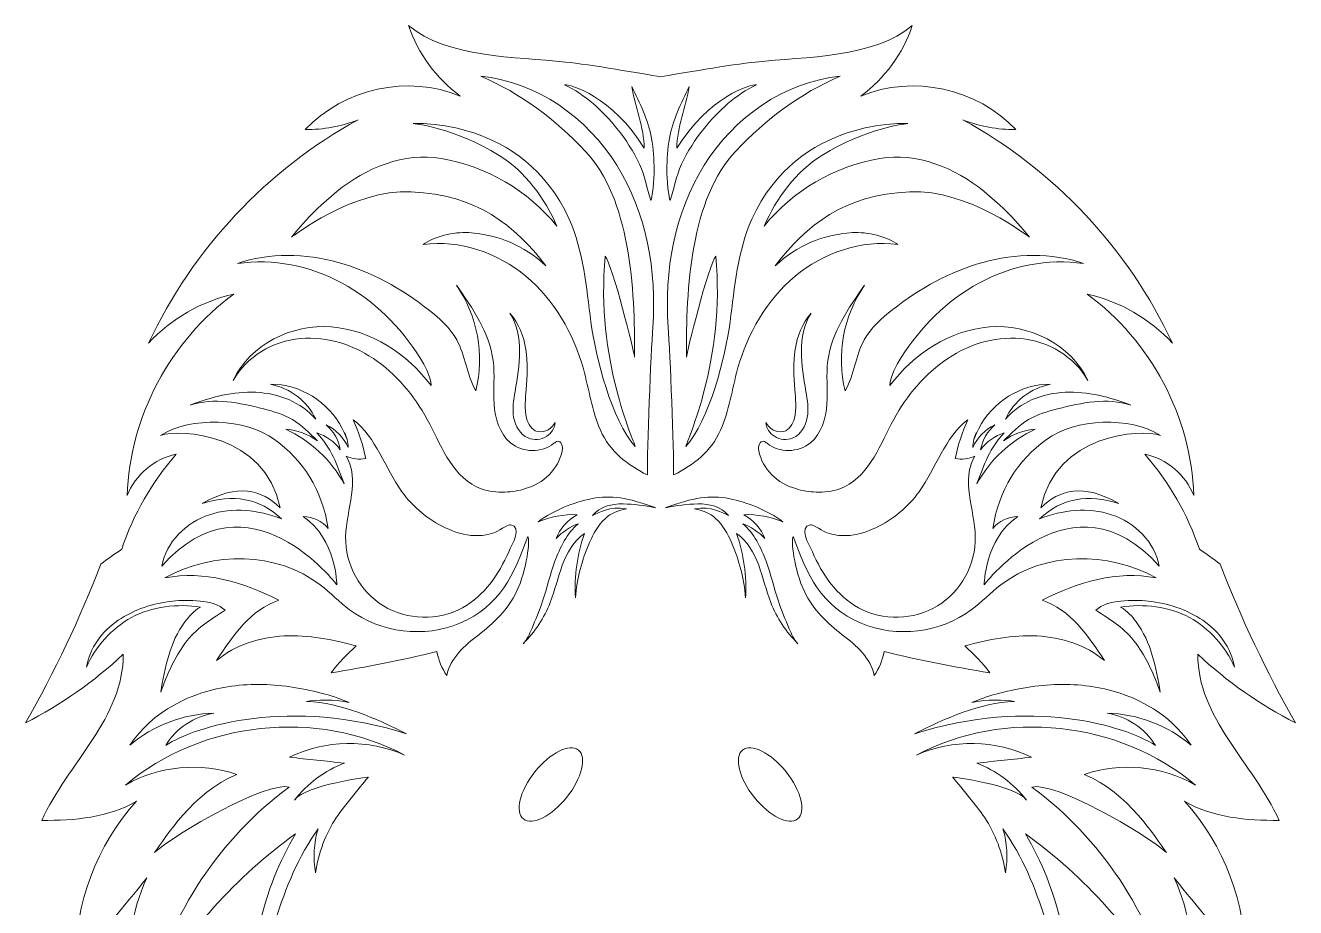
# Model space of a CAD drawing. Header units: inches. Extents: x -19.4 to 36.2, y -31.4 to -7.8.
# Drawn here: x -14.687 to -12.713, y -9.535 to -8.164 of the extents above; entities that cross this region are included whole.
import ezdxf

# ---------------------------------------------------------------- set-up
doc = ezdxf.new("R2010")
doc.units = ezdxf.units.IN
doc.header["$MEASUREMENT"] = 0
doc.layers.add('Layer 5', color=7, linetype='Continuous')

msp = doc.modelspace()

# ---------------------------------------------------------------- linework, layer by layer
at = {"layer": 'Layer 5', "lineweight": 0}
for points, knots in [([(-12.8647, -9.1411), (-12.8194, -9.1835), (-12.7681, -9.2195), (-12.7128, -9.2477), (-12.758, -9.1686), (-12.7972, -9.086), (-12.8301, -9.001), (-12.8405, -8.993), (-12.8513, -8.9852), (-12.8624, -8.9778), (-12.8806, -8.9237), (-12.9094, -8.8731), (-12.9474, -8.8303), (-12.9133, -8.837), (-12.8834, -8.8622), (-12.871, -8.8946), (-12.8749, -8.7724), (-12.9379, -8.6534), (-13.0369, -8.5815), (-12.9863, -8.5926), (-12.9393, -8.6196), (-12.9042, -8.6577), (-12.9724, -8.5116), (-13.0882, -8.3881), (-13.2298, -8.3108), (-13.2037, -8.321), (-13.1758, -8.3261), (-13.1478, -8.3259), (-13.2073, -8.262), (-13.3078, -8.2402), (-13.3883, -8.2738), (-13.3514, -8.246), (-13.3231, -8.2079), (-13.3085, -8.1641), (-13.3676, -8.2145), (-13.4748, -8.2128), (-13.5521, -8.2209), (-13.5888, -8.2247), (-13.6731, -8.2393), (-13.6999, -8.2439), (-13.7266, -8.2393), (-13.8109, -8.2247), (-13.8477, -8.2209), (-13.925, -8.2128), (-14.0321, -8.2145), (-14.0913, -8.1641), (-14.0767, -8.2079), (-14.0483, -8.246), (-14.0114, -8.2738), (-14.092, -8.2402), (-14.1924, -8.262), (-14.2519, -8.3259), (-14.224, -8.3261), (-14.196, -8.321), (-14.17, -8.3108), (-14.3115, -8.3881), (-14.4273, -8.5116), (-14.4955, -8.6577), (-14.4604, -8.6196), (-14.4135, -8.5926), (-14.3629, -8.5815), (-14.4618, -8.6534), (-14.5249, -8.7724), (-14.5288, -8.8946), (-14.5164, -8.8622), (-14.4865, -8.837), (-14.4524, -8.8303), (-14.4904, -8.8731), (-14.5191, -8.9237), (-14.5373, -8.9778), (-14.5484, -8.9852), (-14.5592, -8.993), (-14.5697, -9.001), (-14.6025, -9.086), (-14.6417, -9.1686), (-14.6869, -9.2477), (-14.6317, -9.2195), (-14.5804, -9.1835), (-14.535, -9.1411), (-14.5336, -9.2382), (-14.621, -9.3108), (-14.6615, -9.3991), (-14.6107, -9.3993), (-14.5578, -9.3951), (-14.5142, -9.3691), (-14.5758, -9.4372), (-14.6105, -9.5291), (-14.6091, -9.6209), (-14.5708, -9.578), (-14.5345, -9.5332), (-14.4982, -9.4884), (-14.5477, -9.5958), (-14.5285, -9.722), (-14.4934, -9.8349), (-14.4895, -9.7929), (-14.4723, -9.7521), (-14.4449, -9.7201), (-14.423, -9.6945), (-14.3934, -9.6711), (-14.3766, -9.6433), (-14.3795, -9.6701), (-14.377, -9.6985), (-14.3795, -9.7256), (-14.388, -9.8172), (-14.4537, -9.8918), (-14.516, -9.9593), (-14.4611, -9.939), (-14.4101, -9.9084), (-14.3662, -9.8696), (-14.4076, -9.9468), (-14.3929, -10.0071), (-14.3909, -10.051), (-14.3716, -9.9865), (-14.3348, -9.9274), (-14.2855, -9.8816), (-14.2725, -9.9608), (-14.2833, -10.0437), (-14.3159, -10.1169), (-14.2918, -10.1278), (-14.2735, -10.125), (-14.2529, -10.1084), (-14.2324, -10.0918), (-14.2187, -10.0683), (-14.2055, -10.0453), (-14.2644, -10.1712), (-14.2598, -10.325), (-14.1933, -10.447), (-14.2001, -10.4162), (-14.1892, -10.2425), (-14.1205, -10.1793), (-14.1088, -10.2233), (-14.1088, -10.2695), (-14.1029, -10.3147), (-14.0971, -10.3599), (-14.0839, -10.4066), (-14.0517, -10.4388), (-14.0509, -10.3991), (-14.0501, -10.3595), (-14.0493, -10.3198), (-14.0267, -10.4319), (-13.9929, -10.5417), (-13.9487, -10.6472), (-13.9448, -10.581), (-13.933, -10.5152), (-13.9136, -10.4518), (-13.92, -10.5432), (-13.9208, -10.6038), (-13.8984, -10.6892), (-13.8817, -10.6385), (-13.8748, -10.567), (-13.8309, -10.5289), (-13.8501, -10.6361), (-13.8496, -10.8633), (-13.713, -11.0121), (-13.7113, -11.0139), (-13.6999, -11.0255), (-13.6999, -11.0255), (-13.6999, -11.0255), (-13.6885, -11.0139), (-13.6867, -11.012), (-13.5502, -10.8633), (-13.5497, -10.6361), (-13.5689, -10.5289), (-13.5249, -10.567), (-13.5181, -10.6385), (-13.5013, -10.6892), (-13.479, -10.6038), (-13.4797, -10.5432), (-13.4862, -10.4518), (-13.4667, -10.5152), (-13.4549, -10.581), (-13.451, -10.6472), (-13.4068, -10.5417), (-13.3731, -10.4319), (-13.3504, -10.3198), (-13.3496, -10.3595), (-13.3489, -10.3991), (-13.3481, -10.4388), (-13.3158, -10.4066), (-13.3027, -10.3599), (-13.2968, -10.3147), (-13.291, -10.2695), (-13.291, -10.2233), (-13.2793, -10.1793), (-13.2105, -10.2425), (-13.1997, -10.4162), (-13.2064, -10.447), (-13.14, -10.325), (-13.1354, -10.1712), (-13.1943, -10.0453), (-13.1811, -10.0683), (-13.1674, -10.0918), (-13.1468, -10.1084), (-13.1262, -10.125), (-13.1079, -10.1278), (-13.0838, -10.1169), (-13.1165, -10.0437), (-13.1272, -9.9608), (-13.1143, -9.8816), (-13.0649, -9.9274), (-13.0281, -9.9865), (-13.0089, -10.051), (-13.0069, -10.0071), (-12.9922, -9.9468), (-13.0335, -9.8696), (-12.9897, -9.9084), (-12.9386, -9.939), (-12.8837, -9.9593), (-12.9461, -9.8918), (-13.0117, -9.8172), (-13.0202, -9.7256), (-13.0227, -9.6985), (-13.0203, -9.6701), (-13.0232, -9.6433), (-13.0064, -9.6711), (-12.9768, -9.6945), (-12.9549, -9.7201), (-12.9274, -9.7521), (-12.9102, -9.7929), (-12.9064, -9.8349), (-12.8713, -9.722), (-12.852, -9.5958), (-12.9016, -9.4884), (-12.8653, -9.5332), (-12.829, -9.578), (-12.7906, -9.6209), (-12.7893, -9.5291), (-12.8239, -9.4372), (-12.8856, -9.3691), (-12.842, -9.3951), (-12.789, -9.3993), (-12.7383, -9.3991), (-12.7788, -9.3108), (-12.8661, -9.2382), (-12.8647, -9.1411)], [0, 0, 0, 0, 1, 1, 1, 2, 2, 2, 3, 3, 3, 4, 4, 4, 5, 5, 5, 6, 6, 6, 7, 7, 7, 8, 8, 8, 9, 9, 9, 10, 10, 10, 11, 11, 11, 12, 12, 12, 13, 13, 13, 14, 14, 14, 15, 15, 15, 16, 16, 16, 17, 17, 17, 18, 18, 18, 19, 19, 19, 20, 20, 20, 21, 21, 21, 22, 22, 22, 23, 23, 23, 24, 24, 24, 25, 25, 25, 26, 26, 26, 27, 27, 27, 28, 28, 28, 29, 29, 29, 30, 30, 30, 31, 31, 31, 32, 32, 32, 33, 33, 33, 34, 34, 34, 35, 35, 35, 36, 36, 36, 37, 37, 37, 38, 38, 38, 39, 39, 39, 40, 40, 40, 41, 41, 41, 42, 42, 42, 43, 43, 43, 44, 44, 44, 45, 45, 45, 46, 46, 46, 47, 47, 47, 48, 48, 48, 49, 49, 49, 50, 50, 50, 51, 51, 51, 52, 52, 52, 53, 53, 53, 54, 54, 54, 55, 55, 55, 56, 56, 56, 57, 57, 57, 58, 58, 58, 59, 59, 59, 60, 60, 60, 61, 61, 61, 62, 62, 62, 63, 63, 63, 64, 64, 64, 65, 65, 65, 66, 66, 66, 67, 67, 67, 68, 68, 68, 69, 69, 69, 70, 70, 70, 71, 71, 71, 72, 72, 72, 73, 73, 73, 74, 74, 74, 75, 75, 75, 76, 76, 76, 77, 77, 77, 78, 78, 78, 78]), ([(-14.203, -8.4221), (-14.158, -8.3852), (-14.0981, -8.361), (-14.0407, -8.3708), (-13.9707, -8.3826), (-13.9055, -8.4207), (-13.8608, -8.476), (-13.8799, -8.4325), (-13.9105, -8.3911), (-13.9507, -8.3659), (-14.0192, -8.323), (-14.0845, -8.3164), (-14.0845, -8.3164), (-14.0845, -8.3164), (-13.9132, -8.3061), (-13.8418, -8.4652), (-13.8195, -8.515), (-13.8152, -8.5705), (-13.808, -8.6246), (-13.8007, -8.6787), (-13.7758, -8.7781), (-13.739, -8.8184), (-13.7412, -8.8092), (-13.801, -8.6828), (-13.7858, -8.5227), (-13.7744, -8.5355), (-13.7403, -8.6742), (-13.7401, -8.6796), (-13.7394, -8.5719), (-13.7472, -8.4329), (-13.817, -8.3592), (-13.8632, -8.3104), (-13.9173, -8.2691), (-13.9793, -8.2431), (-13.8923, -8.2513), (-13.8138, -8.3073), (-13.7676, -8.3814), (-13.7214, -8.4556), (-13.7056, -8.5459), (-13.7119, -8.633), (-13.7147, -8.6724), (-13.7209, -8.8251), (-13.7203, -8.8625), (-13.7517, -8.8465), (-13.7785, -8.8262), (-13.7932, -8.7928), (-13.8065, -8.7627), (-13.8109, -8.7295), (-13.8198, -8.6977), (-13.8351, -8.6425), (-13.865, -8.5905), (-13.909, -8.5538), (-13.953, -8.5171), (-14.0118, -8.4969), (-14.0686, -8.5045), (-14.0527, -8.4921), (-14.0212, -8.4845), (-13.998, -8.486), (-13.951, -8.489), (-13.9131, -8.506), (-13.8779, -8.5374), (-13.9276, -8.4738), (-13.9844, -8.4275), (-14.0872, -8.4226), (-14.1786, -8.4183), (-14.2732, -8.493), (-14.2732, -8.493), (-14.2732, -8.493), (-14.2489, -8.4597), (-14.203, -8.4221)], [0, 0, 0, 0, 1, 1, 1, 2, 2, 2, 3, 3, 3, 4, 4, 4, 5, 5, 5, 6, 6, 6, 7, 7, 7, 8, 8, 8, 9, 9, 9, 10, 10, 10, 11, 11, 11, 12, 12, 12, 13, 13, 13, 14, 14, 14, 15, 15, 15, 16, 16, 16, 17, 17, 17, 18, 18, 18, 19, 19, 19, 20, 20, 20, 21, 21, 21, 22, 22, 22, 23, 23, 23, 23]), ([(-13.6596, -8.6796), (-13.6595, -8.6742), (-13.6254, -8.5355), (-13.614, -8.5227), (-13.5988, -8.6828), (-13.6585, -8.8092), (-13.6607, -8.8184), (-13.6239, -8.7781), (-13.599, -8.6787), (-13.5918, -8.6246), (-13.5846, -8.5705), (-13.5803, -8.515), (-13.5579, -8.4652), (-13.4866, -8.3061), (-13.3153, -8.3164), (-13.3153, -8.3164), (-13.3153, -8.3164), (-13.3806, -8.323), (-13.449, -8.3659), (-13.4893, -8.3911), (-13.5198, -8.4325), (-13.5389, -8.476), (-13.4943, -8.4207), (-13.4291, -8.3826), (-13.3591, -8.3708), (-13.3017, -8.361), (-13.2418, -8.3852), (-13.1967, -8.4221), (-13.1509, -8.4597), (-13.1265, -8.493), (-13.1265, -8.493), (-13.1265, -8.493), (-13.2212, -8.4183), (-13.3126, -8.4226), (-13.4153, -8.4275), (-13.4721, -8.4738), (-13.5218, -8.5374), (-13.4867, -8.506), (-13.4488, -8.489), (-13.4017, -8.486), (-13.3785, -8.4845), (-13.3471, -8.4921), (-13.3311, -8.5045), (-13.3879, -8.4969), (-13.4467, -8.5171), (-13.4908, -8.5538), (-13.5348, -8.5905), (-13.5646, -8.6425), (-13.58, -8.6977), (-13.5888, -8.7295), (-13.5932, -8.7627), (-13.6066, -8.7928), (-13.6213, -8.8262), (-13.6481, -8.8465), (-13.6795, -8.8625), (-13.6788, -8.8251), (-13.685, -8.6724), (-13.6879, -8.633), (-13.6942, -8.5459), (-13.6783, -8.4556), (-13.6322, -8.3814), (-13.586, -8.3073), (-13.5074, -8.2513), (-13.4205, -8.2431), (-13.4824, -8.2691), (-13.5366, -8.3104), (-13.5828, -8.3592), (-13.6526, -8.4329), (-13.6604, -8.5719), (-13.6596, -8.6796)], [0, 0, 0, 0, 1, 1, 1, 2, 2, 2, 3, 3, 3, 4, 4, 4, 5, 5, 5, 6, 6, 6, 7, 7, 7, 8, 8, 8, 9, 9, 9, 10, 10, 10, 11, 11, 11, 12, 12, 12, 13, 13, 13, 14, 14, 14, 15, 15, 15, 16, 16, 16, 17, 17, 17, 18, 18, 18, 19, 19, 19, 20, 20, 20, 21, 21, 21, 22, 22, 22, 23, 23, 23, 23]), ([(-13.7251, -8.355), (-13.7256, -8.3222), (-13.7391, -8.2911), (-13.7446, -8.2588), (-13.7318, -8.2848), (-13.719, -8.3111), (-13.7137, -8.3396), (-13.7107, -8.3558), (-13.7102, -8.3723), (-13.7097, -8.3887), (-13.7093, -8.4016), (-13.713, -8.4337), (-13.7147, -8.4362), (-13.7214, -8.4177), (-13.724, -8.3981), (-13.7325, -8.3798), (-13.7417, -8.3598), (-13.7538, -8.3413), (-13.7676, -8.3241), (-13.7899, -8.2963), (-13.8169, -8.2718), (-13.8489, -8.2563), (-13.8406, -8.2548), (-13.774, -8.2749), (-13.7251, -8.355)], [0, 0, 0, 0, 1, 1, 1, 2, 2, 2, 3, 3, 3, 4, 4, 4, 5, 5, 5, 6, 6, 6, 7, 7, 7, 8, 8, 8, 8]), ([(-13.6901, -8.3887), (-13.6896, -8.3723), (-13.6891, -8.3558), (-13.6861, -8.3396), (-13.6808, -8.3111), (-13.6679, -8.2848), (-13.6552, -8.2588), (-13.6606, -8.2911), (-13.6742, -8.3222), (-13.6746, -8.355), (-13.6257, -8.2749), (-13.5591, -8.2548), (-13.5508, -8.2563), (-13.5828, -8.2718), (-13.6099, -8.2963), (-13.6321, -8.3241), (-13.6459, -8.3413), (-13.6581, -8.3598), (-13.6673, -8.3798), (-13.6757, -8.3981), (-13.6784, -8.4177), (-13.6851, -8.4362), (-13.6868, -8.4337), (-13.6904, -8.4016), (-13.6901, -8.3887)], [0, 0, 0, 0, 1, 1, 1, 2, 2, 2, 3, 3, 3, 4, 4, 4, 5, 5, 5, 6, 6, 6, 7, 7, 7, 8, 8, 8, 8]), ([(-14.2113, -8.6325), (-14.1497, -8.6373), (-14.0937, -8.6744), (-14.0562, -8.7235), (-14.0577, -8.7077), (-14.0655, -8.6934), (-14.0739, -8.68), (-14.104, -8.6325), (-14.1451, -8.5914), (-14.1945, -8.5646), (-14.244, -8.5377), (-14.3019, -8.5256), (-14.3575, -8.534), (-14.3073, -8.517), (-14.2519, -8.5182), (-14.2008, -8.5323), (-14.1497, -8.5464), (-14.1027, -8.573), (-14.0608, -8.6055), (-14.0437, -8.6188), (-14.027, -8.6336), (-14.0166, -8.6525), (-14.0029, -8.6772), (-14.0009, -8.7071), (-13.9869, -8.7317), (-13.9729, -8.6761), (-13.9842, -8.6147), (-14.0171, -8.5678), (-13.9917, -8.6036), (-13.9656, -8.6412), (-13.96, -8.6847), (-13.9571, -8.707), (-13.9599, -8.7297), (-13.9585, -8.7522), (-13.957, -8.7746), (-13.9503, -8.7983), (-13.933, -8.8126), (-13.9142, -8.8281), (-13.8846, -8.8284), (-13.8655, -8.8133), (-13.8639, -8.812), (-13.8622, -8.8106), (-13.8602, -8.8102), (-13.8538, -8.8092), (-13.8514, -8.8186), (-13.8527, -8.825), (-13.8582, -8.8534), (-13.8823, -8.8763), (-13.91, -8.8837), (-13.9201, -8.8871), (-13.9309, -8.8887), (-13.9416, -8.8891), (-13.954, -8.8895), (-13.9667, -8.8883), (-13.9784, -8.8841), (-13.9991, -8.8766), (-14.0154, -8.86), (-14.0275, -8.8416), (-14.0396, -8.8232), (-14.0482, -8.8028), (-14.0585, -8.7833), (-14.0784, -8.7456), (-14.105, -8.7109), (-14.1396, -8.686), (-14.1742, -8.661), (-14.2172, -8.6466), (-14.2597, -8.6506), (-14.3021, -8.6545), (-14.3433, -8.6784), (-14.3639, -8.7157), (-14.3383, -8.6595), (-14.2728, -8.6276), (-14.2113, -8.6325)], [0, 0, 0, 0, 1, 1, 1, 2, 2, 2, 3, 3, 3, 4, 4, 4, 5, 5, 5, 6, 6, 6, 7, 7, 7, 8, 8, 8, 9, 9, 9, 10, 10, 10, 11, 11, 11, 12, 12, 12, 13, 13, 13, 14, 14, 14, 15, 15, 15, 16, 16, 16, 17, 17, 17, 18, 18, 18, 19, 19, 19, 20, 20, 20, 21, 21, 21, 22, 22, 22, 23, 23, 23, 24, 24, 24, 24]), ([(-13.0423, -8.534), (-13.0979, -8.5256), (-13.1558, -8.5377), (-13.2052, -8.5646), (-13.2547, -8.5914), (-13.2957, -8.6325), (-13.3258, -8.68), (-13.3343, -8.6934), (-13.3421, -8.7077), (-13.3436, -8.7235), (-13.3061, -8.6744), (-13.25, -8.6373), (-13.1885, -8.6325), (-13.127, -8.6276), (-13.0615, -8.6595), (-13.0358, -8.7157), (-13.0564, -8.6784), (-13.0976, -8.6545), (-13.1401, -8.6506), (-13.1825, -8.6466), (-13.2255, -8.661), (-13.2601, -8.686), (-13.2947, -8.7109), (-13.3214, -8.7456), (-13.3413, -8.7833), (-13.3515, -8.8028), (-13.3602, -8.8232), (-13.3723, -8.8416), (-13.3844, -8.86), (-13.4007, -8.8766), (-13.4214, -8.8841), (-13.4331, -8.8883), (-13.4457, -8.8895), (-13.4582, -8.8891), (-13.4688, -8.8887), (-13.4797, -8.8871), (-13.4898, -8.8837), (-13.5175, -8.8763), (-13.5416, -8.8534), (-13.5471, -8.825), (-13.5483, -8.8186), (-13.546, -8.8092), (-13.5396, -8.8102), (-13.5375, -8.8106), (-13.5359, -8.812), (-13.5343, -8.8133), (-13.5152, -8.8284), (-13.4856, -8.8281), (-13.4668, -8.8126), (-13.4494, -8.7983), (-13.4428, -8.7746), (-13.4413, -8.7522), (-13.4399, -8.7297), (-13.4426, -8.707), (-13.4398, -8.6847), (-13.4342, -8.6412), (-13.4081, -8.6036), (-13.3827, -8.5678), (-13.4156, -8.6147), (-13.4269, -8.6761), (-13.4129, -8.7317), (-13.3989, -8.7071), (-13.3969, -8.6772), (-13.3832, -8.6525), (-13.3727, -8.6336), (-13.3561, -8.6188), (-13.339, -8.6055), (-13.2971, -8.573), (-13.2501, -8.5464), (-13.199, -8.5323), (-13.1479, -8.5182), (-13.0925, -8.517), (-13.0423, -8.534)], [0, 0, 0, 0, 1, 1, 1, 2, 2, 2, 3, 3, 3, 4, 4, 4, 5, 5, 5, 6, 6, 6, 7, 7, 7, 8, 8, 8, 9, 9, 9, 10, 10, 10, 11, 11, 11, 12, 12, 12, 13, 13, 13, 14, 14, 14, 15, 15, 15, 16, 16, 16, 17, 17, 17, 18, 18, 18, 19, 19, 19, 20, 20, 20, 21, 21, 21, 22, 22, 22, 23, 23, 23, 24, 24, 24, 24]), ([(-13.9338, -8.611), (-13.9202, -8.6267), (-13.9125, -8.6469), (-13.9092, -8.6674), (-13.9059, -8.6879), (-13.9068, -8.7088), (-13.9086, -8.7295), (-13.9099, -8.7445), (-13.9116, -8.7598), (-13.9079, -8.7744), (-13.9057, -8.7834), (-13.9003, -8.7927), (-13.8913, -8.7948), (-13.8787, -8.7977), (-13.8681, -8.7893), (-13.8636, -8.781), (-13.8636, -8.7893), (-13.87, -8.798), (-13.8768, -8.8024), (-13.8852, -8.8079), (-13.8964, -8.8089), (-13.9057, -8.805), (-13.9181, -8.7996), (-13.9258, -8.7864), (-13.9281, -8.773), (-13.9304, -8.7596), (-13.9282, -8.7459), (-13.9259, -8.7326), (-13.9224, -8.7121), (-13.9187, -8.6915), (-13.9188, -8.6707), (-13.9189, -8.6499), (-13.9229, -8.6287), (-13.9338, -8.611)], [0, 0, 0, 0, 1, 1, 1, 2, 2, 2, 3, 3, 3, 4, 4, 4, 5, 5, 5, 6, 6, 6, 7, 7, 7, 8, 8, 8, 9, 9, 9, 10, 10, 10, 11, 11, 11, 11]), ([(-13.4912, -8.7295), (-13.493, -8.7088), (-13.4938, -8.6879), (-13.4906, -8.6674), (-13.4873, -8.6469), (-13.4796, -8.6267), (-13.4659, -8.611), (-13.4768, -8.6287), (-13.4809, -8.6499), (-13.481, -8.6707), (-13.4811, -8.6915), (-13.4774, -8.7121), (-13.4739, -8.7326), (-13.4716, -8.7459), (-13.4694, -8.7596), (-13.4717, -8.773), (-13.474, -8.7864), (-13.4816, -8.7996), (-13.4941, -8.805), (-13.5033, -8.8089), (-13.5145, -8.8079), (-13.5229, -8.8024), (-13.5298, -8.798), (-13.5362, -8.7893), (-13.5362, -8.781), (-13.5317, -8.7893), (-13.5211, -8.7977), (-13.5085, -8.7948), (-13.4995, -8.7927), (-13.4941, -8.7834), (-13.4918, -8.7744), (-13.4881, -8.7598), (-13.4899, -8.7445), (-13.4912, -8.7295)], [0, 0, 0, 0, 1, 1, 1, 2, 2, 2, 3, 3, 3, 4, 4, 4, 5, 5, 5, 6, 6, 6, 7, 7, 7, 8, 8, 8, 9, 9, 9, 10, 10, 10, 11, 11, 11, 11]), ([(-14.3287, -8.734), (-14.2938, -8.7356), (-14.2584, -8.7491), (-14.2358, -8.7757), (-14.2489, -8.7479), (-14.276, -8.7271), (-14.3062, -8.7215), (-14.2601, -8.7209), (-14.2153, -8.7491), (-14.1946, -8.7903), (-14.1917, -8.7959), (-14.1893, -8.8017), (-14.1869, -8.8075), (-14.187, -8.8074), (-14.187, -8.8073), (-14.1871, -8.8071), (-14.1871, -8.8071), (-14.1908, -8.797), (-14.1908, -8.797), (-14.1892, -8.8003), (-14.188, -8.8037), (-14.1871, -8.8071), (-14.1871, -8.8071), (-14.1867, -8.8081), (-14.1867, -8.8081), (-14.1868, -8.8079), (-14.1869, -8.8077), (-14.1869, -8.8075), (-14.1859, -8.8115), (-14.1854, -8.8157), (-14.1853, -8.8198), (-14.1919, -8.8044), (-14.2044, -8.7917), (-14.2195, -8.7847), (-14.2079, -8.7944), (-14.1999, -8.8084), (-14.1975, -8.8233), (-14.2063, -8.8109), (-14.2194, -8.8015), (-14.2341, -8.7972), (-14.2128, -8.8185), (-14.2019, -8.8478), (-14.1916, -8.8761), (-14.2118, -8.8391), (-14.2441, -8.8089), (-14.2824, -8.7914), (-14.2647, -8.7925), (-14.2474, -8.7989), (-14.2332, -8.8096), (-14.245, -8.7974), (-14.2571, -8.7851), (-14.2718, -8.7765), (-14.2857, -8.7684), (-14.3013, -8.764), (-14.3168, -8.7599), (-14.3542, -8.7501), (-14.3941, -8.7419), (-14.4308, -8.7539), (-14.3981, -8.7415), (-14.3636, -8.7324), (-14.3287, -8.734)], [0, 0, 0, 0, 1, 1, 1, 2, 2, 2, 3, 3, 3, 4, 4, 4, 5, 5, 5, 6, 6, 6, 7, 7, 7, 8, 8, 8, 9, 9, 9, 10, 10, 10, 11, 11, 11, 12, 12, 12, 13, 13, 13, 14, 14, 14, 15, 15, 15, 16, 16, 16, 17, 17, 17, 18, 18, 18, 19, 19, 19, 20, 20, 20, 20]), ([(-12.969, -8.7539), (-13.0057, -8.7419), (-13.0456, -8.7501), (-13.0829, -8.7599), (-13.0985, -8.764), (-13.1141, -8.7684), (-13.128, -8.7765), (-13.1427, -8.7851), (-13.1547, -8.7974), (-13.1666, -8.8096), (-13.1524, -8.7989), (-13.1351, -8.7925), (-13.1174, -8.7914), (-13.1556, -8.8089), (-13.188, -8.8391), (-13.2081, -8.8761), (-13.1978, -8.8478), (-13.187, -8.8185), (-13.1657, -8.7972), (-13.1803, -8.8015), (-13.1934, -8.8109), (-13.2023, -8.8233), (-13.1998, -8.8084), (-13.1919, -8.7944), (-13.1802, -8.7847), (-13.1954, -8.7917), (-13.2079, -8.8044), (-13.2145, -8.8198), (-13.2144, -8.8157), (-13.2138, -8.8115), (-13.2128, -8.8075), (-13.2129, -8.8077), (-13.213, -8.8079), (-13.213, -8.8081), (-13.213, -8.8081), (-13.2127, -8.8071), (-13.2127, -8.8071), (-13.2118, -8.8037), (-13.2106, -8.8003), (-13.209, -8.797), (-13.209, -8.797), (-13.2127, -8.8071), (-13.2127, -8.8071), (-13.2127, -8.8073), (-13.2128, -8.8074), (-13.2128, -8.8075), (-13.2104, -8.8017), (-13.208, -8.7959), (-13.2052, -8.7903), (-13.1845, -8.7491), (-13.1397, -8.7209), (-13.0936, -8.7215), (-13.1238, -8.7271), (-13.1508, -8.7479), (-13.1639, -8.7757), (-13.1413, -8.7491), (-13.1059, -8.7356), (-13.0711, -8.734), (-13.0362, -8.7324), (-13.0016, -8.7415), (-12.969, -8.7539)], [0, 0, 0, 0, 1, 1, 1, 2, 2, 2, 3, 3, 3, 4, 4, 4, 5, 5, 5, 6, 6, 6, 7, 7, 7, 8, 8, 8, 9, 9, 9, 10, 10, 10, 11, 11, 11, 12, 12, 12, 13, 13, 13, 14, 14, 14, 15, 15, 15, 16, 16, 16, 17, 17, 17, 18, 18, 18, 19, 19, 19, 20, 20, 20, 20]), ([(-14.4009, -8.9242), (-14.3647, -8.9122), (-14.3245, -8.9167), (-14.289, -8.9306), (-14.3231, -8.8984), (-14.3639, -8.8915), (-14.4121, -8.9067), (-14.3569, -8.8751), (-14.3196, -8.8854), (-14.2912, -8.9134), (-14.3142, -8.7983), (-14.446, -8.7904), (-14.4769, -8.8011), (-14.4299, -8.7711), (-14.3448, -8.7745), (-14.2997, -8.8072), (-14.2545, -8.8399), (-14.2261, -8.8854), (-14.2162, -8.9457), (-14.2257, -8.9343), (-14.2404, -8.9273), (-14.2552, -8.927), (-14.203, -8.9625), (-14.203, -9.0329), (-14.203, -9.0329), (-14.203, -9.0329), (-14.34, -8.8522), (-14.475, -9.0041), (-14.4681, -8.9666), (-14.4371, -8.9362), (-14.4009, -8.9242)], [0, 0, 0, 0, 1, 1, 1, 2, 2, 2, 3, 3, 3, 4, 4, 4, 5, 5, 5, 6, 6, 6, 7, 7, 7, 8, 8, 8, 9, 9, 9, 10, 10, 10, 10]), ([(-14.1884, -8.8333), (-14.179, -8.8376), (-14.1682, -8.8389), (-14.158, -8.837), (-14.1622, -8.8162), (-14.1688, -8.7959), (-14.1773, -8.7766), (-14.1415, -8.8043), (-14.1283, -8.8518), (-14.1017, -8.8885), (-14.0844, -8.9124), (-14.061, -8.9318), (-14.0344, -8.9444), (-14.02, -8.9512), (-14.0045, -8.9561), (-13.9885, -8.9567), (-13.9785, -8.957), (-13.9683, -8.9555), (-13.9587, -8.9524), (-13.9542, -8.9509), (-13.9366, -8.9389), (-13.9328, -8.9397), (-13.9139, -8.9437), (-13.9303, -8.9695), (-13.9358, -8.9819), (-13.9513, -9.0168), (-13.9736, -9.0501), (-14.0078, -9.0688), (-14.0454, -9.0893), (-14.0938, -9.0882), (-14.1304, -9.0659), (-14.1669, -9.0437), (-14.1902, -9.0012), (-14.1892, -8.9584), (-14.1882, -8.9158), (-14.1661, -8.8696), (-14.1884, -8.8333)], [0, 0, 0, 0, 1, 1, 1, 2, 2, 2, 3, 3, 3, 4, 4, 4, 5, 5, 5, 6, 6, 6, 7, 7, 7, 8, 8, 8, 9, 9, 9, 10, 10, 10, 11, 11, 11, 12, 12, 12, 12]), ([(-13.2114, -8.8333), (-13.2337, -8.8696), (-13.2115, -8.9158), (-13.2106, -8.9584), (-13.2096, -9.0012), (-13.2328, -9.0437), (-13.2694, -9.0659), (-13.3059, -9.0882), (-13.3544, -9.0893), (-13.392, -9.0688), (-13.4262, -9.0501), (-13.4485, -9.0168), (-13.4639, -8.9819), (-13.4695, -8.9695), (-13.4858, -8.9437), (-13.467, -8.9397), (-13.4632, -8.9389), (-13.4456, -8.9509), (-13.441, -8.9524), (-13.4314, -8.9555), (-13.4213, -8.957), (-13.4112, -8.9567), (-13.3953, -8.9561), (-13.3798, -8.9512), (-13.3654, -8.9444), (-13.3387, -8.9318), (-13.3154, -8.9124), (-13.298, -8.8885), (-13.2714, -8.8518), (-13.2583, -8.8043), (-13.2224, -8.7766), (-13.231, -8.7959), (-13.2375, -8.8162), (-13.2418, -8.837), (-13.2316, -8.8389), (-13.2208, -8.8376), (-13.2114, -8.8333)], [0, 0, 0, 0, 1, 1, 1, 2, 2, 2, 3, 3, 3, 4, 4, 4, 5, 5, 5, 6, 6, 6, 7, 7, 7, 8, 8, 8, 9, 9, 9, 10, 10, 10, 11, 11, 11, 12, 12, 12, 12]), ([(-13.1086, -8.9134), (-13.0802, -8.8854), (-13.0429, -8.8751), (-12.9877, -8.9067), (-13.0358, -8.8915), (-13.0767, -8.8984), (-13.1107, -8.9306), (-13.0752, -8.9167), (-13.035, -8.9122), (-12.9989, -8.9242), (-12.9627, -8.9362), (-12.9316, -8.9666), (-12.9248, -9.0041), (-13.0598, -8.8522), (-13.1967, -9.0329), (-13.1967, -9.0329), (-13.1967, -9.0329), (-13.1967, -8.9625), (-13.1445, -8.927), (-13.1594, -8.9273), (-13.174, -8.9343), (-13.1836, -8.9457), (-13.1737, -8.8854), (-13.1452, -8.8399), (-13.1001, -8.8072), (-13.055, -8.7745), (-12.9698, -8.7711), (-12.9229, -8.8011), (-12.9537, -8.7904), (-13.0856, -8.7983), (-13.1086, -8.9134)], [0, 0, 0, 0, 1, 1, 1, 2, 2, 2, 3, 3, 3, 4, 4, 4, 5, 5, 5, 6, 6, 6, 7, 7, 7, 8, 8, 8, 9, 9, 9, 10, 10, 10, 10]), ([(-13.7526, -8.9149), (-13.7652, -8.9173), (-13.7762, -8.9214), (-13.7859, -8.9304), (-13.7968, -8.9406), (-13.8042, -8.9539), (-13.8102, -8.9675), (-13.8222, -8.9946), (-13.8297, -9.0236), (-13.8321, -9.0531), (-13.8347, -9.0194), (-13.8289, -8.9855), (-13.8181, -8.9534), (-13.8349, -8.9649), (-13.8454, -8.9836), (-13.8525, -9.0026), (-13.8596, -9.0216), (-13.8638, -9.0417), (-13.8712, -9.0606), (-13.8806, -9.0846), (-13.8952, -9.1066), (-13.9135, -9.1247), (-13.9072, -9.1183), (-13.9036, -9.1098), (-13.9, -9.1015), (-13.894, -9.0873), (-13.888, -9.0731), (-13.8831, -9.0585), (-13.8762, -9.038), (-13.8715, -9.0168), (-13.8641, -8.9966), (-13.8566, -8.9763), (-13.8446, -8.9522), (-13.8281, -8.9382), (-13.8388, -8.9424), (-13.8535, -8.9513), (-13.862, -8.9612), (-13.8566, -8.9465), (-13.8436, -8.9314), (-13.8296, -8.9244), (-13.8495, -8.9228), (-13.8715, -8.9282), (-13.8902, -8.9351), (-13.8652, -8.9171), (-13.8363, -8.9052), (-13.8062, -8.8992), (-13.7768, -8.8933), (-13.7512, -8.8978), (-13.7081, -8.913), (-13.7081, -8.9132), (-13.7081, -8.9133), (-13.7081, -8.9134), (-13.7249, -8.9097), (-13.7411, -8.9078), (-13.7579, -8.9074), (-13.7755, -8.907), (-13.7945, -8.9117), (-13.8056, -8.9254), (-13.7952, -8.9211), (-13.7801, -8.9107), (-13.7526, -8.9149)], [0, 0, 0, 0, 1, 1, 1, 2, 2, 2, 3, 3, 3, 4, 4, 4, 5, 5, 5, 6, 6, 6, 7, 7, 7, 8, 8, 8, 9, 9, 9, 10, 10, 10, 11, 11, 11, 12, 12, 12, 13, 13, 13, 14, 14, 14, 15, 15, 15, 16, 16, 16, 17, 17, 17, 18, 18, 18, 19, 19, 19, 20, 20, 20, 20]), ([(-13.6419, -8.9074), (-13.6586, -8.9078), (-13.6748, -8.9097), (-13.6917, -8.9134), (-13.6917, -8.9133), (-13.6917, -8.9132), (-13.6917, -8.913), (-13.6485, -8.8978), (-13.623, -8.8933), (-13.5936, -8.8992), (-13.5635, -8.9052), (-13.5345, -8.9171), (-13.5095, -8.9351), (-13.5283, -8.9282), (-13.5503, -8.9228), (-13.5702, -8.9244), (-13.5561, -8.9314), (-13.5432, -8.9465), (-13.5378, -8.9612), (-13.5463, -8.9513), (-13.561, -8.9424), (-13.5717, -8.9382), (-13.5552, -8.9522), (-13.5432, -8.9763), (-13.5357, -8.9966), (-13.5282, -9.0168), (-13.5236, -9.038), (-13.5167, -9.0585), (-13.5118, -9.0731), (-13.5058, -9.0873), (-13.4997, -9.1015), (-13.4962, -9.1098), (-13.4925, -9.1183), (-13.4862, -9.1247), (-13.5046, -9.1066), (-13.5191, -9.0846), (-13.5285, -9.0606), (-13.5359, -9.0417), (-13.5402, -9.0216), (-13.5473, -9.0026), (-13.5543, -8.9836), (-13.5649, -8.9649), (-13.5816, -8.9534), (-13.5709, -8.9855), (-13.5651, -9.0194), (-13.5676, -9.0531), (-13.5701, -9.0236), (-13.5775, -8.9946), (-13.5895, -8.9675), (-13.5956, -8.9539), (-13.603, -8.9406), (-13.6139, -8.9304), (-13.6235, -8.9214), (-13.6346, -8.9173), (-13.6472, -8.9149), (-13.6196, -8.9107), (-13.6045, -8.9211), (-13.5941, -8.9254), (-13.6053, -8.9117), (-13.6243, -8.907), (-13.6419, -8.9074)], [0, 0, 0, 0, 1, 1, 1, 2, 2, 2, 3, 3, 3, 4, 4, 4, 5, 5, 5, 6, 6, 6, 7, 7, 7, 8, 8, 8, 9, 9, 9, 10, 10, 10, 11, 11, 11, 12, 12, 12, 13, 13, 13, 14, 14, 14, 15, 15, 15, 16, 16, 16, 17, 17, 17, 18, 18, 18, 19, 19, 19, 20, 20, 20, 20]), ([(-14.2119, -9.1697), (-14.2003, -9.1546), (-14.1872, -9.1407), (-14.1729, -9.1281), (-14.2094, -9.118), (-14.2472, -9.1107), (-14.285, -9.1126), (-14.3228, -9.1145), (-14.361, -9.1263), (-14.3899, -9.1508), (-14.3648, -9.1124), (-14.3365, -9.0715), (-14.2929, -9.0569), (-14.3476, -9.0291), (-14.4101, -9.0105), (-14.4702, -9.0225), (-14.3957, -8.9809), (-14.2963, -8.9813), (-14.2286, -9.0333), (-14.2128, -9.0455), (-14.199, -9.0601), (-14.183, -9.072), (-14.1346, -9.1079), (-14.0671, -9.1161), (-14.0116, -9.0927), (-13.9494, -9.0666), (-13.9276, -9.0167), (-13.906, -8.9583), (-13.9025, -8.9623), (-13.9071, -9.0089), (-13.924, -9.0448), (-13.9356, -9.0697), (-13.9603, -9.0943), (-13.9824, -9.1106), (-14.0045, -9.127), (-14.0264, -9.1472), (-14.0322, -9.174), (-14.0397, -9.1628), (-14.0449, -9.1501), (-14.0477, -9.1369), (-14.1019, -9.1502), (-14.1567, -9.1612), (-14.2119, -9.1697)], [0, 0, 0, 0, 1, 1, 1, 2, 2, 2, 3, 3, 3, 4, 4, 4, 5, 5, 5, 6, 6, 6, 7, 7, 7, 8, 8, 8, 9, 9, 9, 10, 10, 10, 11, 11, 11, 12, 12, 12, 13, 13, 13, 14, 14, 14, 14]), ([(-13.4938, -8.9583), (-13.4722, -9.0167), (-13.4504, -9.0666), (-13.3882, -9.0927), (-13.3327, -9.1161), (-13.2651, -9.1079), (-13.2168, -9.072), (-13.2008, -9.0601), (-13.1869, -9.0455), (-13.1711, -9.0333), (-13.1035, -8.9813), (-13.0041, -8.9809), (-12.9295, -9.0225), (-12.9897, -9.0105), (-13.0522, -9.0291), (-13.1068, -9.0569), (-13.0633, -9.0715), (-13.035, -9.1124), (-13.0099, -9.1508), (-13.0387, -9.1263), (-13.0769, -9.1145), (-13.1148, -9.1126), (-13.1526, -9.1107), (-13.1904, -9.118), (-13.2269, -9.1281), (-13.2126, -9.1407), (-13.1995, -9.1546), (-13.1879, -9.1697), (-13.2431, -9.1612), (-13.2979, -9.1502), (-13.3521, -9.1369), (-13.3548, -9.1501), (-13.3601, -9.1628), (-13.3676, -9.174), (-13.3733, -9.1472), (-13.3953, -9.127), (-13.4174, -9.1106), (-13.4395, -9.0943), (-13.4641, -9.0697), (-13.4758, -9.0448), (-13.4927, -9.0089), (-13.4973, -8.9623), (-13.4938, -8.9583)], [0, 0, 0, 0, 1, 1, 1, 2, 2, 2, 3, 3, 3, 4, 4, 4, 5, 5, 5, 6, 6, 6, 7, 7, 7, 8, 8, 8, 9, 9, 9, 10, 10, 10, 11, 11, 11, 12, 12, 12, 13, 13, 13, 14, 14, 14, 14]), ([(-14.592, -9.1612), (-14.5872, -9.1315), (-14.5678, -9.1052), (-14.5429, -9.0883), (-14.518, -9.0714), (-14.4879, -9.0615), (-14.4579, -9.0585), (-14.4354, -9.0562), (-14.3941, -9.0555), (-14.3766, -9.0727), (-14.4006, -9.0884), (-14.4217, -9.1003), (-14.4391, -9.1244), (-14.4557, -9.1473), (-14.467, -9.1735), (-14.4767, -9.2001), (-14.47, -9.1618), (-14.4627, -9.1218), (-14.4391, -9.0908), (-14.4326, -9.0823), (-14.4265, -9.0742), (-14.4147, -9.0676), (-14.4497, -9.0623), (-14.4912, -9.0667), (-14.5221, -9.0839), (-14.553, -9.1011), (-14.578, -9.1287), (-14.592, -9.1612)], [0, 0, 0, 0, 1, 1, 1, 2, 2, 2, 3, 3, 3, 4, 4, 4, 5, 5, 5, 6, 6, 6, 7, 7, 7, 8, 8, 8, 9, 9, 9, 9]), ([(-12.8569, -9.0883), (-12.832, -9.1052), (-12.8125, -9.1315), (-12.8078, -9.1612), (-12.8218, -9.1287), (-12.8467, -9.1011), (-12.8776, -9.0839), (-12.9086, -9.0667), (-12.9501, -9.0623), (-12.985, -9.0676), (-12.9733, -9.0742), (-12.9671, -9.0823), (-12.9606, -9.0908), (-12.9371, -9.1218), (-12.9297, -9.1618), (-12.9231, -9.2001), (-12.9327, -9.1735), (-12.9441, -9.1473), (-12.9607, -9.1244), (-12.9781, -9.1003), (-12.9992, -9.0884), (-13.0232, -9.0727), (-13.0057, -9.0555), (-12.9643, -9.0562), (-12.9418, -9.0585), (-12.9119, -9.0615), (-12.8818, -9.0714), (-12.8569, -9.0883)], [0, 0, 0, 0, 1, 1, 1, 2, 2, 2, 3, 3, 3, 4, 4, 4, 5, 5, 5, 6, 6, 6, 7, 7, 7, 8, 8, 8, 9, 9, 9, 9]), ([(-14.5245, -9.2822), (-14.4898, -9.23), (-14.4288, -9.1989), (-14.3667, -9.1906), (-14.3344, -9.1862), (-14.3016, -9.1875), (-14.2695, -9.1925), (-14.2532, -9.1951), (-14.237, -9.1986), (-14.221, -9.2029), (-14.2098, -9.2059), (-14.1929, -9.2119), (-14.1836, -9.216), (-14.2069, -9.2107), (-14.2345, -9.2115), (-14.2501, -9.2143), (-14.1953, -9.2167), (-14.1439, -9.2402), (-14.0947, -9.2645), (-14.2746, -9.2075), (-14.4223, -9.2521), (-14.4689, -9.2826), (-14.4528, -9.2561), (-14.4246, -9.2373), (-14.3939, -9.2326), (-14.4414, -9.2338), (-14.4882, -9.2516), (-14.5245, -9.2822)], [0, 0, 0, 0, 1, 1, 1, 2, 2, 2, 3, 3, 3, 4, 4, 4, 5, 5, 5, 6, 6, 6, 7, 7, 7, 8, 8, 8, 9, 9, 9, 9]), ([(-12.9308, -9.2826), (-12.9774, -9.2521), (-13.1252, -9.2075), (-13.305, -9.2645), (-13.2559, -9.2402), (-13.2045, -9.2167), (-13.1497, -9.2143), (-13.1652, -9.2115), (-13.1928, -9.2107), (-13.2162, -9.216), (-13.2068, -9.2119), (-13.1899, -9.2059), (-13.1787, -9.2029), (-13.1628, -9.1986), (-13.1466, -9.1951), (-13.1302, -9.1925), (-13.0981, -9.1875), (-13.0653, -9.1862), (-13.0331, -9.1906), (-12.9709, -9.1989), (-12.91, -9.23), (-12.8753, -9.2822), (-12.9116, -9.2516), (-12.9584, -9.2338), (-13.0059, -9.2326), (-12.9752, -9.2373), (-12.947, -9.2561), (-12.9308, -9.2826)], [0, 0, 0, 0, 1, 1, 1, 2, 2, 2, 3, 3, 3, 4, 4, 4, 5, 5, 5, 6, 6, 6, 7, 7, 7, 8, 8, 8, 9, 9, 9, 9]), ([(-14.3334, -9.7086), (-14.3417, -9.6087), (-14.3182, -9.5063), (-14.2671, -9.42), (-14.3596, -9.4865), (-14.4373, -9.5734), (-14.4929, -9.6728), (-14.4621, -9.5436), (-14.3842, -9.4261), (-14.2771, -9.3474), (-14.3105, -9.3378), (-14.4532, -9.4186), (-14.4861, -9.4491), (-14.4691, -9.4257), (-14.4272, -9.3563), (-14.3585, -9.3278), (-14.4149, -9.3082), (-14.4797, -9.3144), (-14.5314, -9.3442), (-14.4135, -9.2445), (-14.2339, -9.2252), (-14.0975, -9.2978), (-14.1538, -9.2725), (-14.2213, -9.2737), (-14.2765, -9.301), (-14.2481, -9.304), (-14.2197, -9.3071), (-14.1912, -9.3101), (-14.2217, -9.3217), (-14.2488, -9.3419), (-14.2688, -9.3677), (-14.2495, -9.3428), (-14.154, -9.332), (-14.154, -9.332), (-14.154, -9.332), (-14.1923, -9.3773), (-14.2034, -9.3943), (-14.2204, -9.4202), (-14.2318, -9.4498), (-14.2359, -9.4805), (-14.2401, -9.4578), (-14.2388, -9.4342), (-14.2321, -9.4121), (-14.2925, -9.4984), (-14.3136, -9.6052), (-14.3334, -9.7086)], [0, 0, 0, 0, 1, 1, 1, 2, 2, 2, 3, 3, 3, 4, 4, 4, 5, 5, 5, 6, 6, 6, 7, 7, 7, 8, 8, 8, 9, 9, 9, 10, 10, 10, 11, 11, 11, 12, 12, 12, 13, 13, 13, 14, 14, 14, 15, 15, 15, 15]), ([(-13.0412, -9.3278), (-12.9726, -9.3563), (-12.9307, -9.4257), (-12.9136, -9.4491), (-12.9466, -9.4186), (-13.0892, -9.3378), (-13.1227, -9.3474), (-13.0156, -9.4261), (-12.9377, -9.5436), (-12.9069, -9.6728), (-12.9625, -9.5734), (-13.0402, -9.4865), (-13.1327, -9.42), (-13.0816, -9.5063), (-13.0581, -9.6087), (-13.0664, -9.7086), (-13.0861, -9.6052), (-13.1073, -9.4984), (-13.1677, -9.4121), (-13.161, -9.4342), (-13.1597, -9.4578), (-13.1639, -9.4805), (-13.168, -9.4498), (-13.1794, -9.4202), (-13.1964, -9.3943), (-13.2075, -9.3773), (-13.2458, -9.332), (-13.2458, -9.332), (-13.2458, -9.332), (-13.1502, -9.3428), (-13.131, -9.3677), (-13.1509, -9.3419), (-13.1781, -9.3217), (-13.2085, -9.3101), (-13.1801, -9.3071), (-13.1517, -9.304), (-13.1233, -9.301), (-13.1785, -9.2737), (-13.246, -9.2725), (-13.3022, -9.2978), (-13.1659, -9.2252), (-12.9863, -9.2445), (-12.8684, -9.3442), (-12.9201, -9.3144), (-12.9849, -9.3082), (-13.0412, -9.3278)], [0, 0, 0, 0, 1, 1, 1, 2, 2, 2, 3, 3, 3, 4, 4, 4, 5, 5, 5, 6, 6, 6, 7, 7, 7, 8, 8, 8, 9, 9, 9, 10, 10, 10, 11, 11, 11, 12, 12, 12, 13, 13, 13, 14, 14, 14, 15, 15, 15, 15]), ([(-13.8455, -9.3631), (-13.8691, -9.3927), (-13.8993, -9.4078), (-13.9129, -9.3969), (-13.9266, -9.386), (-13.9186, -9.3531), (-13.895, -9.3236), (-13.8714, -9.294), (-13.8412, -9.2789), (-13.8275, -9.2898), (-13.8139, -9.3007), (-13.8219, -9.3335), (-13.8455, -9.3631)], [0, 0, 0, 0, 1, 1, 1, 2, 2, 2, 3, 3, 3, 4, 4, 4, 4]), ([(-13.5722, -9.2898), (-13.5586, -9.2789), (-13.5283, -9.294), (-13.5048, -9.3236), (-13.4812, -9.3531), (-13.4731, -9.386), (-13.4868, -9.3969), (-13.5005, -9.4078), (-13.5307, -9.3927), (-13.5543, -9.3631), (-13.5779, -9.3335), (-13.5859, -9.3007), (-13.5722, -9.2898)], [0, 0, 0, 0, 1, 1, 1, 2, 2, 2, 3, 3, 3, 4, 4, 4, 4])]:
    msp.add_open_spline(points, degree=3, knots=knots, dxfattribs=at)

doc.saveas('drawing.dxf')
